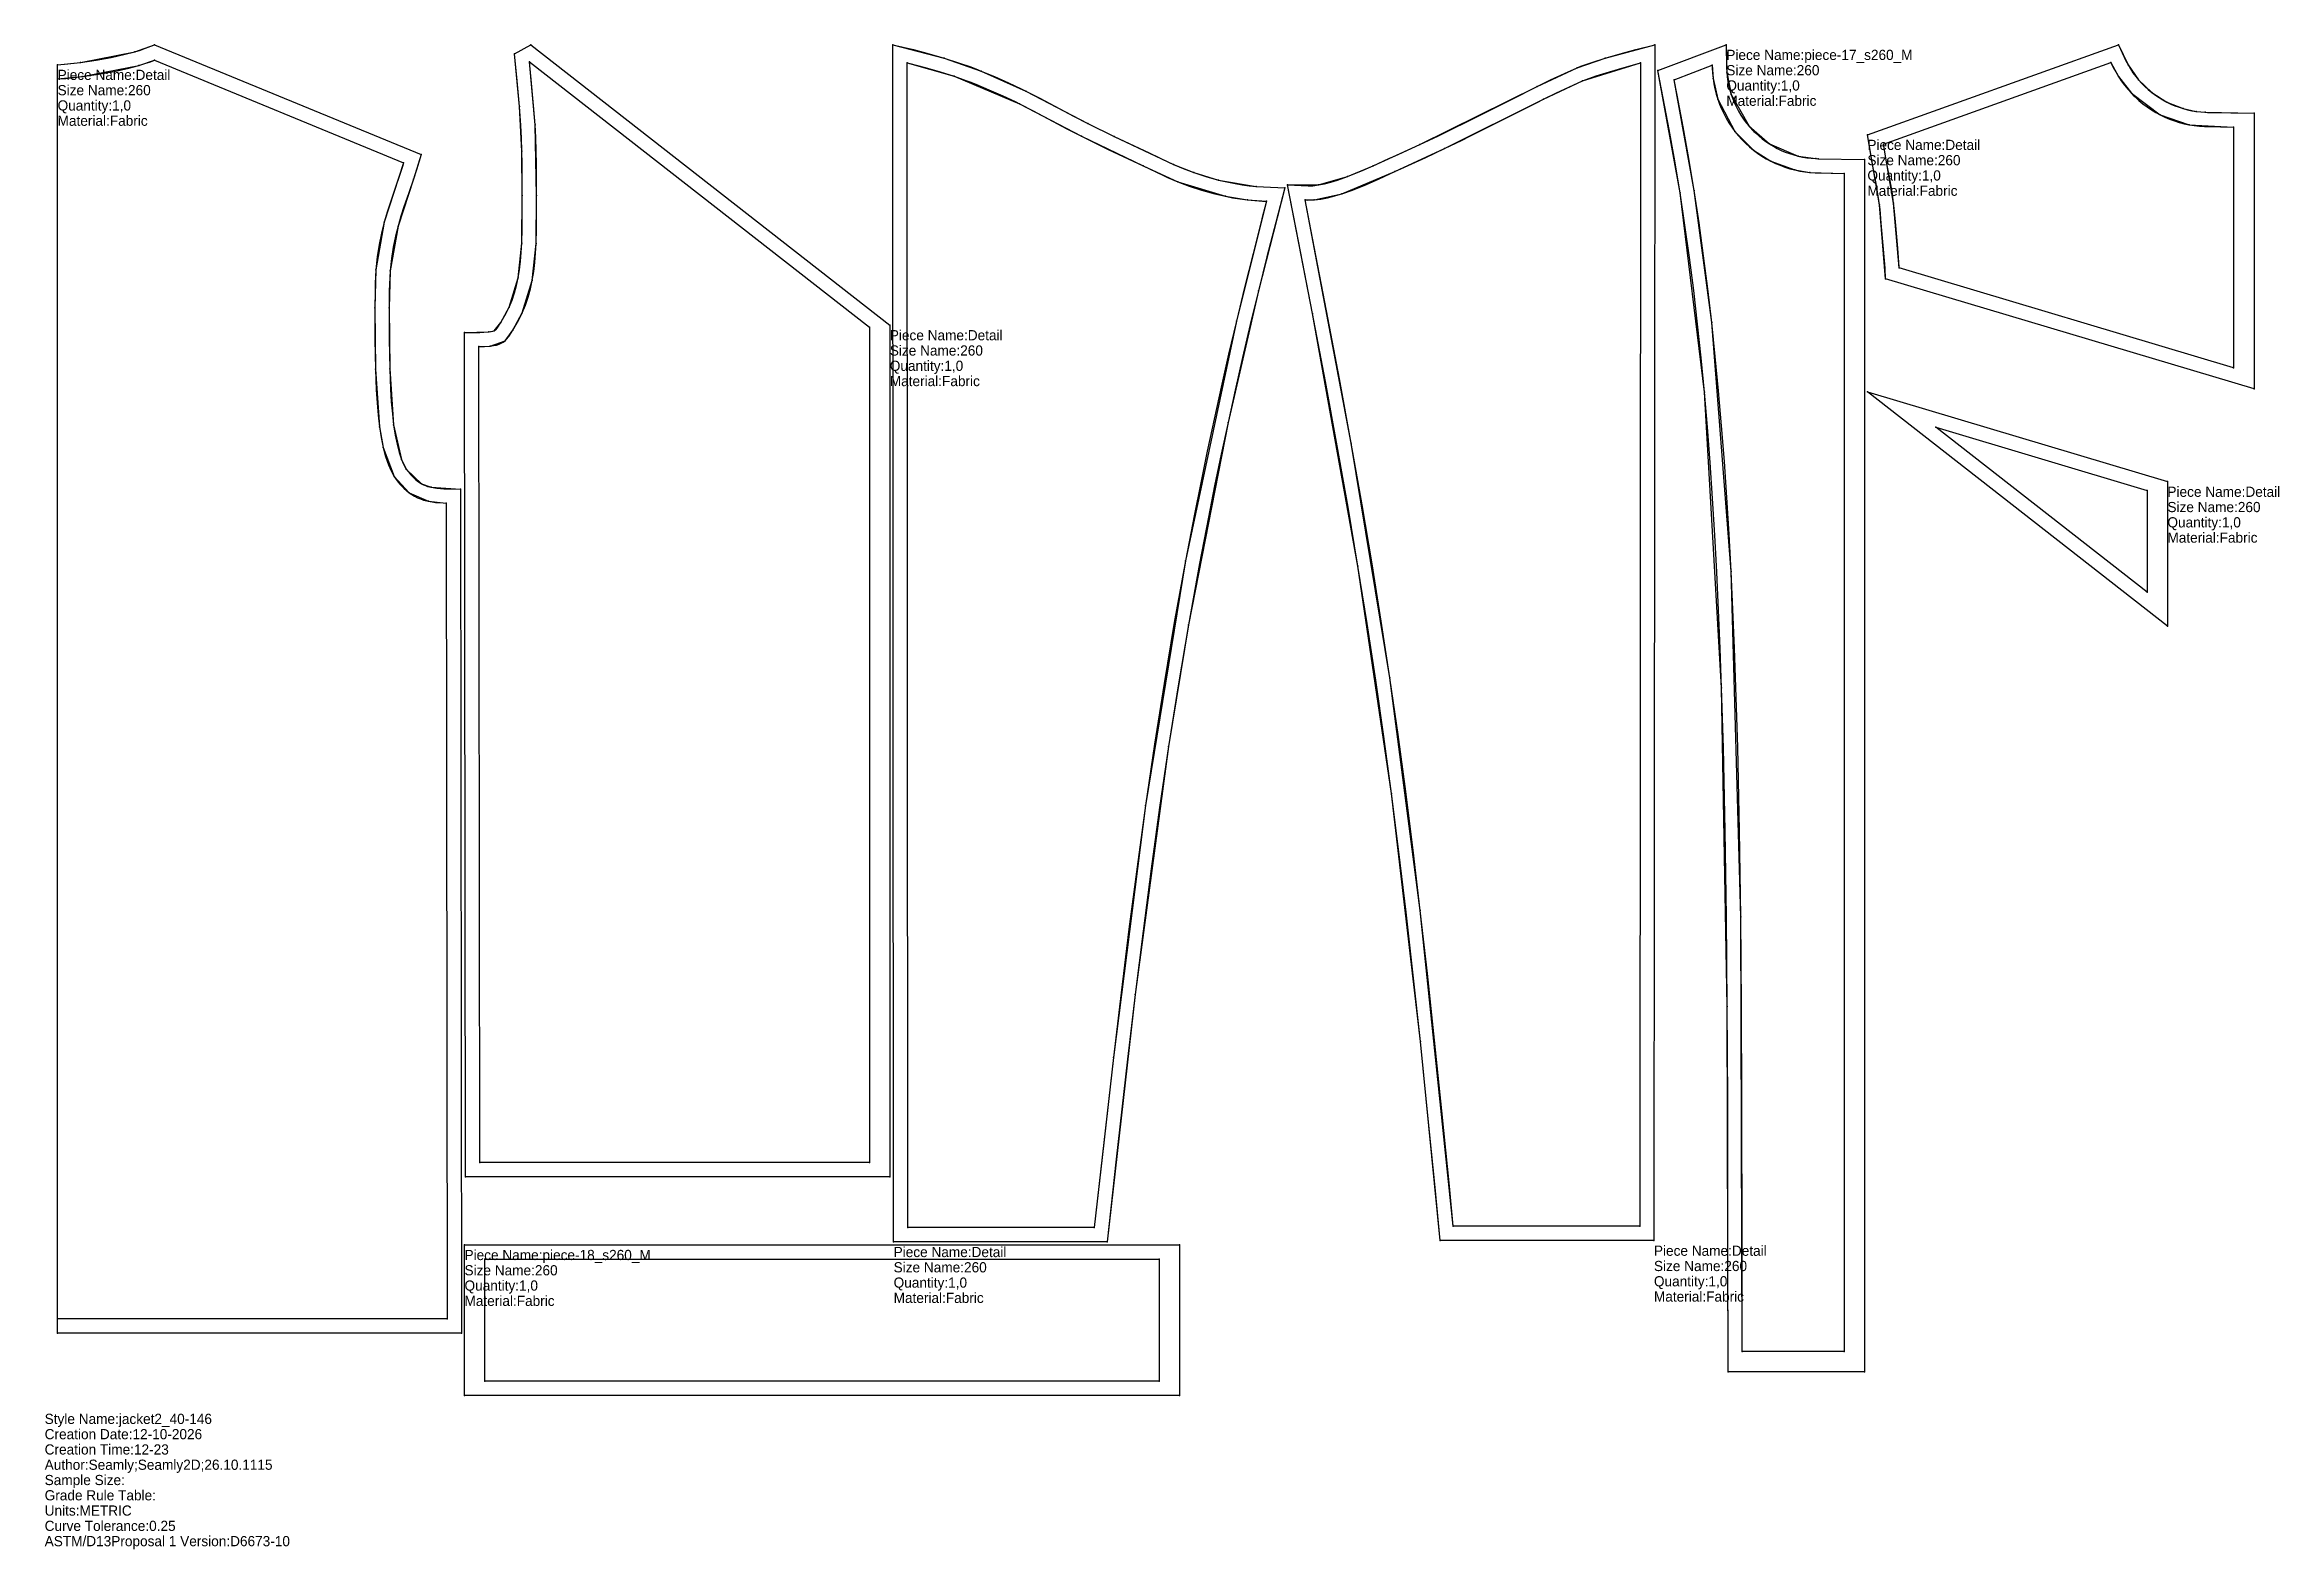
# Model space of a CAD drawing. Extents: x 0 to 1097, y -69 to 669.
import ezdxf

# ---------------------------------------------------------------- set-up
doc = ezdxf.new("R2010")
doc.units = 0
for name, color, linetype in [('1', 7, 'CONTINUOUS'), ('14', 7, 'CONTINUOUS'), ('2', 7, 'CONTINUOUS'), ('3', 7, 'CONTINUOUS'), ('84', 7, 'CONTINUOUS'), ('87', 7, 'CONTINUOUS')]:
    doc.layers.add(name, color=color, linetype=linetype)

# ---------------------------------------------------------------- blocks, each defined once
blk = doc.blocks.new('piece-17_s260_M')
at = {"layer": '1'}
blk.add_lwpolyline([(825.56, 669.4), (825.77, 655.89), (827.97, 644.9), (836.76, 629.37), (846.78, 620.68), (860.77, 614.72), (869.49, 613.49), (870.61, 613.46), (893.4, 613), (893.4, 18.11), (826.4, 18.11), (826.02, 197.31), (823.27, 353.8), (814.81, 498.82), (802.86, 596.72), (791.9, 656.66)], close=True, dxfattribs=at)
at = {"layer": '14'}
blk.add_lwpolyline([(818.65, 659.3), (819.04, 652.78), (821.32, 642.7), (829.8, 626.82), (838.88, 617.7), (847.37, 612.27), (859.13, 607.91), (866.62, 606.67), (883.4, 606.2), (883.4, 28.11), (833.4, 28.11), (832.62, 241.4), (827.92, 410.84), (818.4, 533.08), (809.78, 597.81), (799.94, 652.22)], close=True, dxfattribs=at)
at = {"layer": '2'}
for p in [(825.56, 669.4), (818.65, 659.3), (791.9, 656.66), (799.94, 652.22), (883.4, 606.2), (893.4, 613), (833.4, 28.11), (883.4, 28.11), (826.4, 18.11), (893.4, 18.11)]:
    blk.add_point(p, dxfattribs=at)
at = {"layer": '3'}
for p in [(819.04, 652.78), (825.77, 655.89), (821.32, 642.7), (827.97, 644.9), (829.8, 626.82), (836.76, 629.37), (838.88, 617.7), (846.78, 620.68), (860.77, 614.72), (847.37, 612.27), (859.13, 607.91), (866.62, 606.67), (869.49, 613.49), (870.61, 613.46), (802.86, 596.72), (809.78, 597.81), (818.4, 533.08), (814.81, 498.82), (827.92, 410.84), (823.27, 353.8), (832.62, 241.4), (826.02, 197.31)]:
    blk.add_point(p, dxfattribs=at)
at = {"layer": '84'}
blk.add_lwpolyline([(825.56, 669.4), (825.66, 658.19), (825.77, 655.89), (825.99, 653.64), (826.33, 651.41), (826.77, 649.21), (827.31, 647.04), (827.97, 644.9), (828.72, 642.79), (829.57, 640.72), (830.53, 638.7), (831.59, 636.73), (832.74, 634.8), (833.98, 632.93), (835.32, 631.12), (836.76, 629.37), (838.3, 627.67), (839.08, 626.88), (839.85, 626.12), (841.5, 624.62), (843.2, 623.22), (844.96, 621.9), (846.78, 620.68), (848.65, 619.55), (850.56, 618.5), (852.53, 617.55), (854.53, 616.7), (856.58, 615.94), (858.66, 615.28), (860.77, 614.72), (862.91, 614.26), (865.08, 613.9), (867.26, 613.64), (869.49, 613.49), (870.61, 613.46), (893.4, 613), (893.4, 18.11), (826.4, 18.11), (826.38, 79.32), (826.24, 151.47), (826.02, 197.31), (825.62, 241.32), (825.02, 283.62), (824.14, 324.32), (823.27, 353.8), (822.58, 373.03), (821.8, 391.92), (820.93, 410.49), (819.94, 428.74), (818.84, 446.68), (817.62, 464.33), (816.28, 481.71), (814.81, 498.82), (813.2, 515.69), (811.44, 532.31), (809.54, 548.71), (807.48, 564.91), (805.26, 580.9), (802.86, 596.72), (800.3, 612.36), (797.56, 627.85), (794.63, 643.2), (791.9, 656.66)], close=True, dxfattribs=at)
at = {"layer": '87'}
blk.add_lwpolyline([(818.65, 659.3), (818.66, 657.98), (818.79, 655.37), (819.04, 652.78), (819.43, 650.21), (819.94, 647.67), (820.57, 645.17), (821.32, 642.7), (822.19, 640.27), (823.17, 637.89), (824.28, 635.56), (825.49, 633.28), (826.82, 631.06), (828.25, 628.91), (829.8, 626.82), (831.45, 624.8), (833.2, 622.86), (834.13, 621.93), (835.04, 621.03), (836.92, 619.32), (838.88, 617.7), (840.91, 616.19), (843, 614.78), (845.16, 613.47), (847.37, 612.27), (849.63, 611.18), (851.94, 610.2), (854.3, 609.32), (856.7, 608.56), (859.13, 607.91), (861.6, 607.38), (864.09, 606.96), (866.62, 606.67), (869.16, 606.5), (870.44, 606.46), (883.4, 606.2), (883.4, 28.11), (833.4, 28.11), (833.38, 79.32), (833.24, 151.49), (833.02, 197.35), (832.62, 241.4), (832.01, 283.75), (831.14, 324.5), (830.26, 354.03), (829.58, 373.3), (828.8, 392.23), (827.92, 410.84), (826.93, 429.14), (825.83, 447.14), (824.61, 464.84), (823.26, 482.28), (821.78, 499.46), (820.16, 516.38), (818.4, 533.08), (816.49, 549.56), (814.42, 565.83), (812.18, 581.91), (809.78, 597.81), (807.2, 613.54), (804.44, 629.12), (801.49, 644.56), (799.94, 652.22)], close=True, dxfattribs=at)
at = {"layer": '1'}
for s, p in [('Size Name:260', (825.56, 654.4)), ('Piece Name:piece-17_s260_M', (825.56, 661.9)), ('Quantity:1,0', (825.56, 646.9)), ('Material:Fabric', (825.56, 639.4))]:
    blk.add_text(s, height=5, dxfattribs=at).set_placement(p)
blk = doc.blocks.new('piece-18_s260_M')
at = {"layer": '1'}
blk.add_lwpolyline([(206.11, 80.43), (557.15, 80.43), (557.15, 6.43), (206.11, 6.43)], close=True, dxfattribs=at)
at = {"layer": '14'}
blk.add_lwpolyline([(216.11, 73.43), (547.15, 73.43), (547.15, 13.43), (216.11, 13.43)], close=True, dxfattribs=at)
at = {"layer": '2'}
for p in [(206.11, 80.43), (557.15, 80.43), (216.11, 73.43), (547.15, 73.43), (216.11, 13.43), (547.15, 13.43), (206.11, 6.43), (557.15, 6.43)]:
    blk.add_point(p, dxfattribs=at)
at = {"layer": '84'}
blk.add_lwpolyline([(206.11, 80.43), (557.15, 80.43), (557.15, 6.43), (206.11, 6.43)], close=True, dxfattribs=at)
at = {"layer": '87'}
blk.add_lwpolyline([(216.11, 73.43), (547.15, 73.43), (547.15, 13.43), (216.11, 13.43)], close=True, dxfattribs=at)
at = {"layer": '1'}
for s, p in [('Piece Name:piece-18_s260_M', (206.11, 72.93)), ('Size Name:260', (206.11, 65.43)), ('Quantity:1,0', (206.11, 57.93)), ('Material:Fabric', (206.11, 50.43))]:
    blk.add_text(s, height=5, dxfattribs=at).set_placement(p)
blk = doc.blocks.new('piece_Detail_s260_M')
at = {"layer": '1'}
blk.add_lwpolyline([(6.35, 659.6), (17.52, 660.71), (44.22, 665.91), (53.95, 669.4), (184.78, 615.46), (181.04, 603.47), (173.49, 580.41), (169.59, 558.4), (169.12, 540.32), (169.38, 510.3), (171.33, 482.83), (175.25, 465.8), (177.53, 461.16), (184.98, 453.91), (189.79, 452.19), (204.09, 451.25), (204.62, 37.05), (6.35, 37.05)], close=True, dxfattribs=at)
at = {"layer": '14'}
blk.add_lwpolyline([(6.35, 652.57), (18.4, 653.77), (46.15, 659.18), (53.9, 661.85), (176.24, 611.41), (166.73, 582.23), (162.61, 558.98), (162.12, 540.33), (162.38, 510.1), (164.4, 481.89), (166.19, 471.74), (171.61, 457.42), (178.89, 449.53), (188.37, 445.33), (197.09, 444.47), (197.61, 44.05), (6.35, 44.05)], close=True, dxfattribs=at)
at = {"layer": '2'}
for p in [(53.95, 669.4), (6.35, 659.6), (53.9, 661.85), (6.35, 652.57), (184.78, 615.46), (176.24, 611.41), (204.09, 451.25), (197.09, 444.47), (6.35, 44.05), (197.61, 44.05), (6.35, 37.05), (204.62, 37.05)]:
    blk.add_point(p, dxfattribs=at)
at = {"layer": '3'}
for p in [(17.52, 660.71), (44.22, 665.91), (46.15, 659.18), (18.4, 653.77), (181.04, 603.47), (166.73, 582.23), (173.49, 580.41), (162.61, 558.98), (169.59, 558.4), (162.12, 540.33), (169.12, 540.32), (162.38, 510.1), (169.38, 510.3), (171.33, 482.83), (164.4, 481.89), (166.19, 471.74), (175.25, 465.8), (177.53, 461.16), (171.61, 457.42), (184.98, 453.91), (189.79, 452.19), (178.89, 449.53), (188.37, 445.33)]:
    blk.add_point(p, dxfattribs=at)
at = {"layer": '84'}
blk.add_lwpolyline([(6.35, 659.6), (9.67, 659.86), (17.52, 660.71), (25.27, 661.82), (32.71, 663.16), (39.6, 664.68), (44.22, 665.91), (46.97, 666.76), (49.45, 667.62), (53.95, 669.4), (184.78, 615.46), (182.53, 608.03), (181.04, 603.47), (178.72, 596.73), (176.37, 589.88), (174.88, 585.22), (173.49, 580.41), (172.23, 575.37), (171.13, 570.07), (170.24, 564.43), (169.59, 558.4), (169.22, 551.89), (169.17, 548.45), (169.12, 540.32), (169.13, 524.76), (169.38, 510.3), (169.79, 500.33), (170.18, 494.11), (170.7, 488.27), (171.33, 482.83), (172.11, 477.84), (173.02, 473.31), (174.07, 469.3), (175.25, 465.8), (176.22, 463.57), (176.86, 462.3), (177.53, 461.16), (178.23, 460.13), (178.54, 459.73), (179.6, 458.44), (181.18, 456.78), (182.14, 455.9), (183.09, 455.14), (184.03, 454.48), (184.98, 453.91), (185.94, 453.43), (186.95, 453.01), (188, 452.65), (189.79, 452.19), (192.59, 451.75), (195.93, 451.51), (204.09, 451.25), (204.62, 37.05), (6.35, 37.05)], close=True, dxfattribs=at)
at = {"layer": '87'}
blk.add_lwpolyline([(6.35, 652.57), (10.33, 652.89), (18.4, 653.77), (26.39, 654.91), (34.08, 656.29), (41.26, 657.88), (46.15, 659.18), (49.14, 660.1), (51.89, 661.05), (53.9, 661.85), (176.24, 611.41), (175.85, 610.12), (174.41, 605.7), (172.1, 599.01), (169.72, 592.08), (168.19, 587.26), (166.73, 582.23), (165.4, 576.93), (164.25, 571.33), (163.3, 565.36), (162.61, 558.98), (162.22, 552.15), (162.17, 548.52), (162.12, 540.33), (162.13, 524.7), (162.38, 510.1), (162.8, 499.96), (163.2, 493.59), (163.73, 487.56), (164.4, 481.89), (165.21, 476.61), (166.19, 471.74), (167.36, 467.29), (168.72, 463.28), (169.88, 460.6), (170.71, 458.95), (171.61, 457.42), (172.56, 456.02), (173.07, 455.37), (174.35, 453.8), (176.28, 451.78), (177.58, 450.59), (178.89, 449.53), (180.23, 448.6), (181.61, 447.78), (183.02, 447.06), (184.48, 446.46), (185.99, 445.94), (188.37, 445.33), (191.8, 444.79), (195.56, 444.52), (197.09, 444.47), (197.61, 44.05), (6.35, 44.05)], close=True, dxfattribs=at)
at = {"layer": '1'}
for s, p in [('Size Name:260', (6.35, 644.6)), ('Piece Name:Detail', (6.35, 652.1)), ('Quantity:1,0', (6.35, 637.1)), ('Material:Fabric', (6.35, 629.6))]:
    blk.add_text(s, height=5, dxfattribs=at).set_placement(p)
blk = doc.blocks.new('piece_Detail_s260-20_M')
at = {"layer": '1'}
blk.add_lwpolyline([(894.82, 625.24), (1018.01, 669.4), (1022.8, 659.46), (1027.97, 652.11), (1034.42, 645.95), (1041.78, 641.24), (1049.87, 638.01), (1056.29, 636.63), (1060.71, 636.22), (1084.61, 635.74), (1084.61, 500.49), (903.71, 554.54), (900.76, 590.88)], close=True, dxfattribs=at)
at = {"layer": '14'}
blk.add_lwpolyline([(902.7, 620.63), (1014.38, 660.66), (1018.03, 653.79), (1024.42, 645.6), (1038.58, 635.01), (1052.81, 630.11), (1074.61, 628.93), (1074.61, 510.79), (910.46, 559.83), (907.71, 591.7)], close=True, dxfattribs=at)
at = {"layer": '2'}
for p in [(1018.01, 669.4), (1014.38, 660.66), (1074.61, 628.93), (1084.61, 635.74), (894.82, 625.24), (902.7, 620.63), (910.46, 559.83), (903.71, 554.54), (1074.61, 510.79), (1084.61, 500.49)]:
    blk.add_point(p, dxfattribs=at)
at = {"layer": '3'}
for p in [(1022.8, 659.46), (1018.03, 653.79), (1027.97, 652.11), (1024.42, 645.6), (1034.42, 645.95), (1041.78, 641.24), (1049.87, 638.01), (1056.29, 636.63), (1038.58, 635.01), (1052.81, 630.11), (1060.71, 636.22), (900.76, 590.88), (907.71, 591.7)]:
    blk.add_point(p, dxfattribs=at)
at = {"layer": '84'}
blk.add_lwpolyline([(894.82, 625.24), (1018.01, 669.4), (1021.75, 661.43), (1022.8, 659.46), (1023.95, 657.53), (1025.2, 655.66), (1026.54, 653.85), (1027.97, 652.11), (1029.51, 650.4), (1030.29, 649.61), (1031.06, 648.85), (1032.72, 647.35), (1034.42, 645.95), (1036.18, 644.64), (1037.99, 643.41), (1039.86, 642.28), (1041.78, 641.24), (1043.74, 640.29), (1045.75, 639.43), (1047.79, 638.68), (1049.87, 638.01), (1051.98, 637.45), (1054.12, 636.99), (1056.29, 636.63), (1058.48, 636.38), (1060.71, 636.22), (1061.82, 636.19), (1084.61, 635.74), (1084.61, 500.49), (903.71, 554.54), (903.46, 559.75), (902.79, 569.04), (901.65, 581.78), (901.01, 588.46), (900.76, 590.88), (900.18, 595.14), (899.1, 601.29), (897.12, 611.57)], close=True, dxfattribs=at)
at = {"layer": '87'}
blk.add_lwpolyline([(902.7, 620.63), (1014.38, 660.66), (1015.49, 658.29), (1016.7, 656.01), (1018.03, 653.79), (1019.47, 651.64), (1021.01, 649.55), (1022.66, 647.54), (1024.42, 645.6), (1025.34, 644.66), (1026.25, 643.77), (1028.14, 642.05), (1030.1, 640.44), (1032.13, 638.92), (1034.22, 637.51), (1036.37, 636.21), (1038.58, 635.01), (1040.84, 633.91), (1043.16, 632.93), (1045.51, 632.05), (1047.91, 631.29), (1050.35, 630.64), (1052.81, 630.11), (1055.31, 629.7), (1057.83, 629.4), (1060.37, 629.23), (1061.65, 629.19), (1074.61, 628.93), (1074.61, 510.79), (910.46, 559.83), (910.44, 560.18), (909.77, 569.6), (908.62, 582.43), (907.97, 589.15), (907.71, 591.7), (907.1, 596.22), (905.98, 602.56), (904.01, 612.81)], close=True, dxfattribs=at)
at = {"layer": '1'}
for s, p in [('Size Name:260', (894.82, 610.24)), ('Piece Name:Detail', (894.82, 617.74)), ('Quantity:1,0', (894.82, 602.74)), ('Material:Fabric', (894.82, 595.24))]:
    blk.add_text(s, height=5, dxfattribs=at).set_placement(p)
blk = doc.blocks.new('piece_Detail_s260-21_M')
at = {"layer": '1'}
blk.add_lwpolyline([(1042.11, 455), (1042.11, 383.99), (894.82, 499)], close=True, dxfattribs=at)
at = {"layer": '14'}
blk.add_lwpolyline([(1032.11, 450.68), (1032.11, 400.68), (928.4, 481.67)], close=True, dxfattribs=at)
at = {"layer": '2'}
for p in [(894.82, 499), (928.4, 481.67), (1032.11, 450.68), (1042.11, 455), (1032.11, 400.68), (1042.11, 383.99)]:
    blk.add_point(p, dxfattribs=at)
at = {"layer": '84'}
blk.add_lwpolyline([(1042.11, 455), (1042.11, 383.99), (894.82, 499)], close=True, dxfattribs=at)
at = {"layer": '87'}
blk.add_lwpolyline([(1032.11, 450.68), (1032.11, 400.68), (928.4, 481.67)], close=True, dxfattribs=at)
at = {"layer": '1'}
for s, p in [('Piece Name:Detail', (1042.11, 447.5)), ('Size Name:260', (1042.11, 440)), ('Quantity:1,0', (1042.11, 432.5)), ('Material:Fabric', (1042.11, 425))]:
    blk.add_text(s, height=5, dxfattribs=at).set_placement(p)
blk = doc.blocks.new('piece_Detail_s260-22_M')
at = {"layer": '1'}
blk.add_lwpolyline([(414.9, 531.83), (414.9, 113.82), (206.64, 113.82), (206.11, 528.24), (218.01, 528.43), (220.6, 528.97), (223.91, 533.02), (228.11, 540.66), (232.52, 555), (234.22, 572.07), (234.4, 595.32), (234.3, 617.2), (233.08, 639.01), (230.62, 664.92), (238.72, 669.4)], close=True, dxfattribs=at)
at = {"layer": '14'}
blk.add_lwpolyline([(404.89, 530.75), (404.89, 120.82), (213.64, 120.82), (213.12, 521.24), (218.75, 521.47), (226, 524.12), (229.89, 529.38), (234.47, 537.73), (239.4, 553.72), (241.21, 571.8), (241.4, 595.33), (240.73, 630.14), (238.06, 661.03)], close=True, dxfattribs=at)
at = {"layer": '2'}
for p in [(238.72, 669.4), (230.62, 664.92), (238.06, 661.03), (206.11, 528.24), (404.89, 530.75), (414.9, 531.83), (213.12, 521.24), (213.64, 120.82), (404.89, 120.82), (206.64, 113.82), (414.9, 113.82)]:
    blk.add_point(p, dxfattribs=at)
at = {"layer": '3'}
for p in [(233.08, 639.01), (240.73, 630.14), (234.3, 617.2), (234.4, 595.32), (241.4, 595.33), (234.22, 572.07), (241.21, 571.8), (232.52, 555), (239.4, 553.72), (228.11, 540.66), (234.47, 537.73), (218.01, 528.43), (220.6, 528.97), (223.91, 533.02), (229.89, 529.38), (218.75, 521.47), (226, 524.12)]:
    blk.add_point(p, dxfattribs=at)
at = {"layer": '84'}
blk.add_lwpolyline([(414.9, 531.83), (414.9, 113.82), (206.64, 113.82), (206.11, 528.24), (213.6, 528.24), (215.62, 528.26), (218.01, 528.43), (219.14, 528.59), (220, 528.78), (220.6, 528.97), (220.97, 529.13), (221.22, 529.28), (221.44, 529.44), (221.65, 529.65), (222.18, 530.29), (223.91, 533.02), (225.46, 535.66), (226.43, 537.32), (228.11, 540.66), (229.53, 544.05), (230.72, 547.55), (231.71, 551.2), (232.52, 555), (233.15, 558.97), (233.64, 563.14), (233.98, 567.5), (234.22, 572.07), (234.4, 579.32), (234.4, 595.32), (234.4, 607.36), (234.4, 610.72), (234.3, 617.2), (234.07, 623.51), (233.74, 629.71), (233.08, 639.01), (231.93, 651.75), (231.29, 658.42), (230.62, 664.92), (238.72, 669.4)], close=True, dxfattribs=at)
at = {"layer": '87'}
blk.add_lwpolyline([(404.89, 530.75), (404.89, 120.82), (213.64, 120.82), (213.12, 521.24), (213.64, 521.24), (215.92, 521.26), (218.75, 521.47), (220.38, 521.7), (221.81, 522.01), (223.07, 522.41), (224.17, 522.89), (225.14, 523.46), (226, 524.12), (226.78, 524.87), (227.85, 526.16), (229.89, 529.38), (231.5, 532.13), (232.58, 533.97), (234.47, 537.73), (236.08, 541.57), (237.42, 545.5), (238.52, 549.55), (239.4, 553.72), (240.09, 558.02), (240.6, 562.46), (240.97, 567.05), (241.21, 571.8), (241.41, 579.23), (241.4, 595.33), (241.4, 607.36), (241.4, 610.77), (241.3, 617.38), (241.07, 623.82), (240.73, 630.14), (240.05, 639.57), (238.9, 652.4), (238.26, 659.12), (238.06, 661.03)], close=True, dxfattribs=at)
at = {"layer": '1'}
for s, p in [('Piece Name:Detail', (414.9, 524.33)), ('Size Name:260', (414.9, 516.83)), ('Quantity:1,0', (414.9, 509.33)), ('Material:Fabric', (414.9, 501.83))]:
    blk.add_text(s, height=5, dxfattribs=at).set_placement(p)
blk = doc.blocks.new('piece_Detail_s260-23_M')
at = {"layer": '1'}
blk.add_lwpolyline([(416.77, 81.89), (416.45, 669.4), (441.66, 662.76), (459.73, 656.49), (481.63, 646.68), (512.11, 630.73), (525.08, 624.35), (554.09, 610.67), (564.18, 606.61), (576.22, 602.97), (594.75, 599.85), (608.78, 599.23), (595.85, 548.53), (580.93, 484.06), (561.46, 384.7), (551.74, 325), (535.41, 203.32), (521.55, 81.89)], close=True, dxfattribs=at)
at = {"layer": '14'}
blk.add_lwpolyline([(423.76, 88.89), (423.46, 660.51), (446.43, 653.91), (478.49, 640.42), (508.97, 624.47), (539.24, 609.95), (556.24, 602.13), (579.67, 595.01), (590.46, 593.25), (599.8, 592.56), (585.07, 533.71), (560.02, 416.08), (540.42, 296.08), (524.7, 172.36), (515.28, 88.89)], close=True, dxfattribs=at)
at = {"layer": '2'}
for p in [(416.45, 669.4), (423.46, 660.51), (599.8, 592.56), (608.78, 599.23), (423.76, 88.89), (515.28, 88.89), (416.77, 81.89), (521.55, 81.89)]:
    blk.add_point(p, dxfattribs=at)
at = {"layer": '3'}
for p in [(441.66, 662.76), (446.43, 653.91), (459.73, 656.49), (478.49, 640.42), (481.63, 646.68), (512.11, 630.73), (508.97, 624.47), (525.08, 624.35), (539.24, 609.95), (554.09, 610.67), (564.18, 606.61), (556.24, 602.13), (576.22, 602.97), (579.67, 595.01), (590.46, 593.25), (594.75, 599.85), (595.85, 548.53), (585.07, 533.71), (580.93, 484.06), (560.02, 416.08), (561.46, 384.7), (551.74, 325), (540.42, 296.08), (535.41, 203.32), (524.7, 172.36)]:
    blk.add_point(p, dxfattribs=at)
at = {"layer": '84'}
blk.add_lwpolyline([(416.77, 81.89), (416.45, 669.4), (426.51, 666.97), (434.15, 664.95), (441.66, 662.76), (448.63, 660.56), (454.65, 658.48), (457.15, 657.52), (459.73, 656.49), (466.24, 653.72), (473.23, 650.62), (479.37, 647.79), (481.63, 646.68), (488.58, 643.14), (500.44, 636.8), (505.02, 634.38), (512.11, 630.73), (525.08, 624.35), (542.23, 616.28), (551.96, 611.67), (554.09, 610.67), (558.86, 608.62), (564.18, 606.61), (569.99, 604.7), (576.22, 602.97), (581.12, 601.86), (584.44, 601.22), (587.84, 600.66), (591.27, 600.2), (594.75, 599.85), (598.28, 599.61), (608.78, 599.23), (604.33, 582.19), (600, 565.22), (595.85, 548.53), (591.88, 532.09), (588.07, 515.87), (584.42, 499.87), (580.93, 484.06), (577.58, 468.43), (574.37, 452.95), (571.3, 437.61), (566.9, 414.8), (561.46, 384.7), (556.43, 354.82), (551.74, 325), (547.35, 295.09), (543.2, 264.94), (539.24, 234.4), (535.41, 203.32), (531.66, 171.56), (526.06, 122.43), (521.55, 81.89)], close=True, dxfattribs=at)
at = {"layer": '87'}
blk.add_lwpolyline([(423.76, 88.89), (423.46, 660.51), (424.8, 660.19), (432.28, 658.2), (439.63, 656.06), (446.43, 653.91), (452.25, 651.9), (454.6, 651), (457.06, 650.02), (463.45, 647.3), (470.34, 644.24), (476.37, 641.47), (478.49, 640.42), (485.34, 636.93), (497.15, 630.62), (501.78, 628.17), (508.97, 624.47), (522.04, 618.04), (539.24, 609.95), (548.97, 605.34), (551.21, 604.28), (556.24, 602.13), (561.85, 600.01), (567.96, 598), (574.51, 596.19), (579.67, 595.01), (583.21, 594.33), (586.81, 593.74), (590.46, 593.25), (594.17, 592.87), (597.92, 592.62), (599.8, 592.56), (597.55, 583.94), (593.21, 566.93), (589.06, 550.2), (585.07, 533.71), (581.25, 517.45), (577.6, 501.4), (574.09, 485.55), (570.73, 469.87), (567.52, 454.35), (564.43, 438.96), (560.02, 416.08), (554.57, 385.91), (549.52, 355.95), (544.82, 326.05), (540.42, 296.08), (536.27, 265.87), (532.3, 235.28), (528.46, 204.16), (524.7, 172.36), (519.1, 123.21), (515.28, 88.89)], close=True, dxfattribs=at)
at = {"layer": '1'}
for s, p in [('Piece Name:Detail', (416.77, 74.39)), ('Size Name:260', (416.77, 66.89)), ('Quantity:1,0', (416.77, 59.39)), ('Material:Fabric', (416.77, 51.89))]:
    blk.add_text(s, height=5, dxfattribs=at).set_placement(p)
blk = doc.blocks.new('piece_Detail_s260-24_M')
at = {"layer": '1'}
blk.add_lwpolyline([(790.02, 82.53), (685.16, 82.53), (675.36, 180.18), (661.22, 301.92), (644.74, 413.52), (622.46, 537.48), (610.13, 600.69), (625.33, 600.56), (639.65, 604.65), (652.26, 609.95), (675.1, 620.36), (732.74, 648.96), (752.26, 658.04), (766.1, 662.82), (790.46, 669.4)], close=True, dxfattribs=at)
at = {"layer": '14'}
blk.add_lwpolyline([(783.03, 89.54), (691.51, 89.54), (675.32, 244.53), (660.41, 358.6), (641.43, 473.79), (618.74, 593.2), (623.22, 593.24), (636.81, 596.25), (662.82, 607.18), (687.27, 618.4), (735.86, 642.69), (755.03, 651.61), (783.46, 660.44)], close=True, dxfattribs=at)
at = {"layer": '2'}
for p in [(790.46, 669.4), (783.46, 660.44), (610.13, 600.69), (618.74, 593.2), (691.51, 89.54), (783.03, 89.54), (685.16, 82.53), (790.02, 82.53)]:
    blk.add_point(p, dxfattribs=at)
at = {"layer": '3'}
for p in [(766.1, 662.82), (732.74, 648.96), (752.26, 658.04), (755.03, 651.61), (735.86, 642.69), (675.1, 620.36), (687.27, 618.4), (639.65, 604.65), (652.26, 609.95), (662.82, 607.18), (623.22, 593.24), (625.33, 600.56), (636.81, 596.25), (622.46, 537.48), (641.43, 473.79), (644.74, 413.52), (660.41, 358.6), (661.22, 301.92), (675.32, 244.53), (675.36, 180.18)]:
    blk.add_point(p, dxfattribs=at)
at = {"layer": '84'}
blk.add_lwpolyline([(790.02, 82.53), (685.16, 82.53), (682.62, 108.5), (678.93, 145.53), (675.36, 180.18), (671.86, 212.8), (668.37, 243.72), (664.84, 273.31), (661.22, 301.92), (657.46, 329.89), (653.49, 357.58), (649.27, 385.34), (644.74, 413.52), (639.85, 442.47), (634.54, 472.55), (628.76, 504.1), (622.46, 537.48), (615.57, 573.03), (610.13, 600.69), (620.23, 600.13), (622.64, 600.22), (625.33, 600.56), (628.28, 601.14), (631.41, 601.94), (634.65, 602.92), (639.65, 604.65), (646.21, 607.27), (652.26, 609.95), (659.89, 613.54), (662.95, 614.93), (666.57, 616.47), (675.1, 620.36), (684.23, 624.7), (692.72, 628.86), (696.22, 630.62), (705.97, 635.53), (723.33, 644.16), (729.45, 647.28), (732.74, 648.96), (739.19, 652.09), (747.9, 656.1), (752.26, 658.04), (754.21, 658.86), (759.51, 660.73), (766.1, 662.82), (773.47, 664.98), (781.12, 667.07), (790.46, 669.4)], close=True, dxfattribs=at)
at = {"layer": '87'}
blk.add_lwpolyline([(783.03, 89.54), (691.51, 89.54), (689.59, 109.19), (685.89, 146.24), (682.32, 180.91), (678.81, 213.56), (675.32, 244.53), (671.79, 274.17), (668.16, 302.83), (664.39, 330.85), (660.41, 358.6), (656.19, 386.42), (651.65, 414.65), (646.74, 443.66), (641.43, 473.79), (635.64, 505.38), (629.33, 538.79), (622.44, 574.38), (618.74, 593.2), (620.17, 593.12), (623.22, 593.24), (626.45, 593.65), (629.82, 594.31), (633.29, 595.19), (636.81, 596.25), (642.1, 598.09), (648.92, 600.82), (655.16, 603.58), (662.82, 607.18), (665.77, 608.52), (669.4, 610.07), (678.05, 614.01), (687.27, 618.4), (695.83, 622.59), (699.37, 624.37), (709.1, 629.27), (726.48, 637.91), (732.63, 641.04), (735.86, 642.69), (742.18, 645.77), (750.78, 649.72), (755.03, 651.61), (756.73, 652.32), (761.74, 654.09), (768.14, 656.12), (775.38, 658.25), (782.89, 660.29), (783.46, 660.44)], close=True, dxfattribs=at)
at = {"layer": '1'}
for s, p in [('Piece Name:Detail', (790.02, 75.03)), ('Size Name:260', (790.02, 67.53)), ('Quantity:1,0', (790.02, 60.03)), ('Material:Fabric', (790.02, 52.53))]:
    blk.add_text(s, height=5, dxfattribs=at).set_placement(p)

msp = doc.modelspace()

# ---------------------------------------------------------------- block references
at = {"layer": '1'}
for name in ['piece_Detail_s260_M', 'piece_Detail_s260-22_M', 'piece_Detail_s260-23_M', 'piece_Detail_s260-24_M', 'piece-17_s260_M', 'piece_Detail_s260-20_M', 'piece_Detail_s260-21_M', 'piece-18_s260_M']:
    msp.add_blockref(name, (0, 0), dxfattribs=at)

# ---------------------------------------------------------------- texts
for s, p in [('Style Name:jacket2_40-146', (0, -7.5)), ('Creation Date:12-10-2026', (0, -15)), ('Creation Time:12-23', (0, -22.5)), ('Author:Seamly;Seamly2D;26.10.1115', (0, -30)), ('Sample Size:', (0, -37.5)), ('Grade Rule Table:', (0, -45)), ('Curve Tolerance:0.25', (0, -60)), ('Units:METRIC', (0, -52.5)), ('ASTM/D13Proposal 1 Version:D6673-10', (0, -67.5))]:
    msp.add_text(s, height=5, dxfattribs=at).set_placement(p)

doc.saveas('drawing.dxf')
